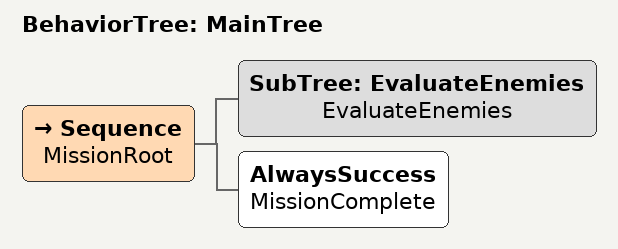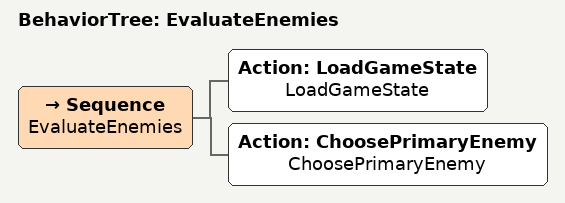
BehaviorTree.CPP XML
<?xml version="1.0"?>
<root BTCPP_format="4" main_tree_to_execute="MainTree">
  <BehaviorTree ID="MainTree">
    <Sequence name="MissionRoot">
      <SubTree ID="EvaluateEnemies" name="EvaluateEnemies"/>
      <AlwaysSuccess name="MissionComplete"/>
    </Sequence>
  </BehaviorTree>
  <BehaviorTree ID="EvaluateEnemies">
    <Sequence name="EvaluateEnemies">
      <Action ID="LoadGameState" name="LoadGameState"/>
      <Action ID="ChoosePrimaryEnemy" name="ChoosePrimaryEnemy"/>
    </Sequence>
  </BehaviorTree>
</root>
